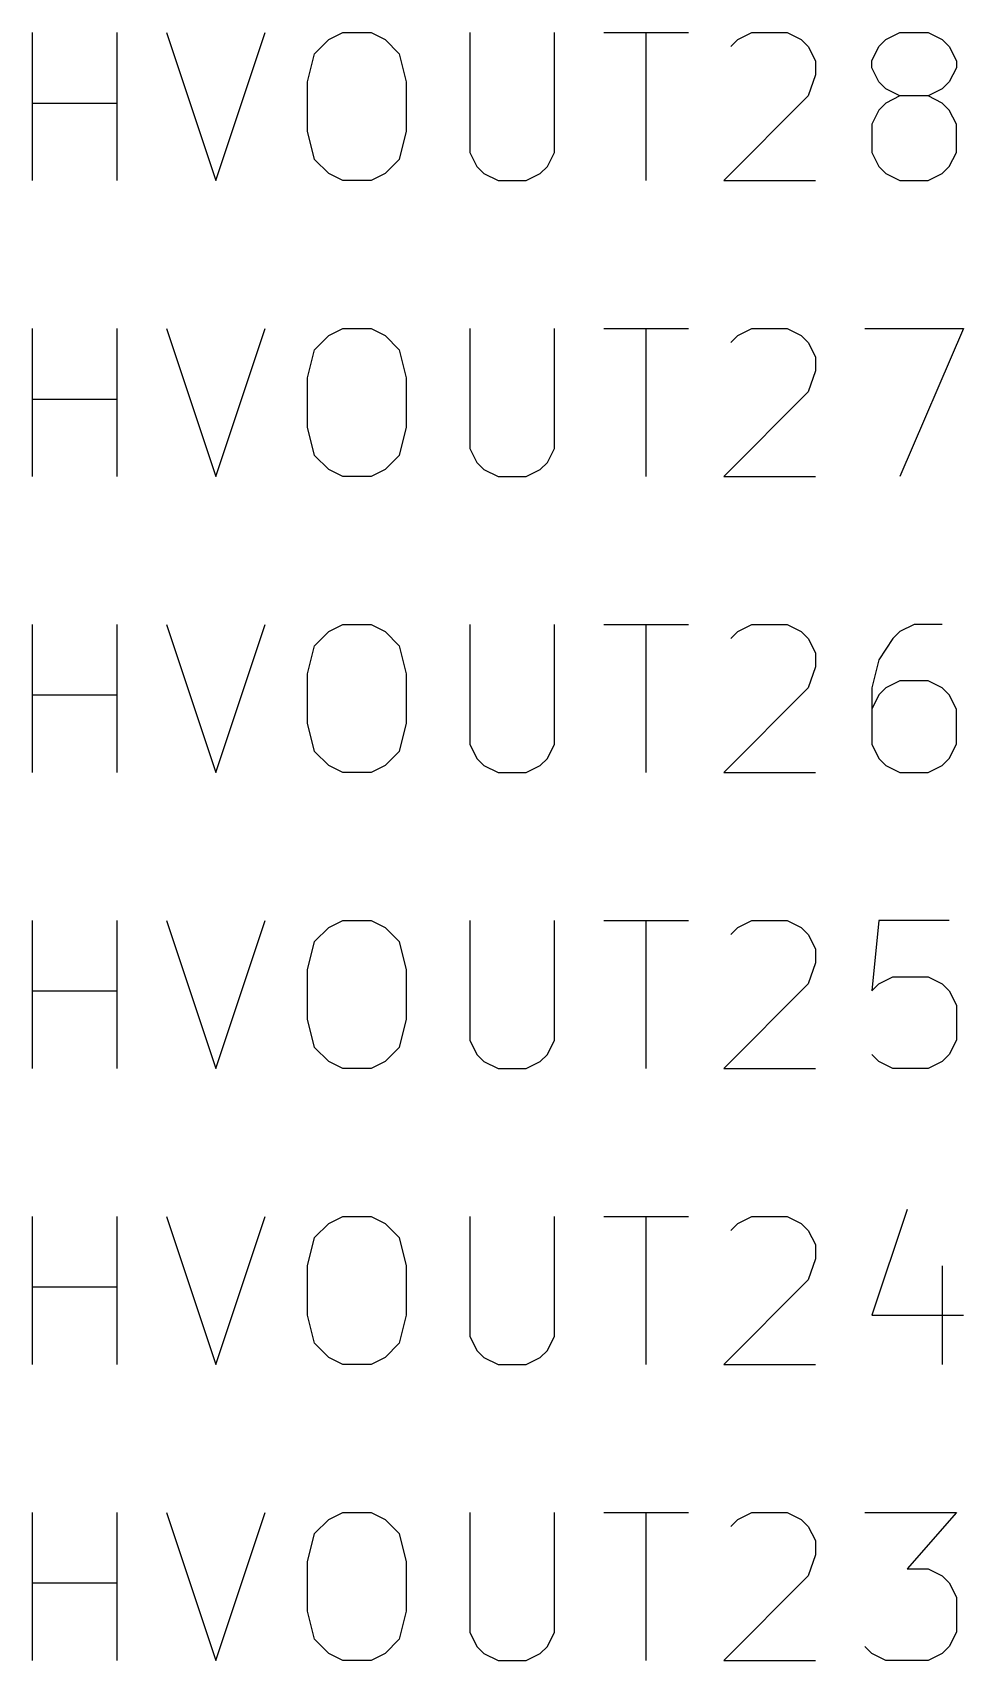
# Model space of a CAD drawing. Extents: x 0.4 to 11.3, y -7.9 to -0.4.
# Drawn here: x 4.282 to 4.596, y -6.923 to -6.373 of the extents above; entities that cross this region are included whole.
import ezdxf

# ---------------------------------------------------------------- set-up
doc = ezdxf.new("R2010")
doc.units = 0
doc.header["$MEASUREMENT"] = 0
doc.layers.add('CYAN2', color=4, linetype='CONTINUOUS')

msp = doc.modelspace()

# ---------------------------------------------------------------- linework, layer by layer
at = {"layer": 'CYAN2', "linetype": 'CONTINUOUS'}
for p, q in [((4.2819, -6.42313), (4.2819, -6.37313)), ((4.2819, -6.42313), (4.2819, -6.37313)), ((4.31047, -6.42313), (4.31047, -6.37313)), ((4.31047, -6.42313), (4.31047, -6.37313)), ((4.32714, -6.37313), (4.34381, -6.42313)), ((4.32714, -6.37313), (4.34381, -6.42313)), ((4.34381, -6.42313), (4.36048, -6.37313)), ((4.34381, -6.42313), (4.36048, -6.37313)), ((4.38191, -6.37551), (4.38667, -6.37313)), ((4.38191, -6.37551), (4.38667, -6.37313)), ((4.38667, -6.37313), (4.39619, -6.37313)), ((4.38667, -6.37313), (4.39619, -6.37313)), ((4.39619, -6.37313), (4.40095, -6.37551)), ((4.39619, -6.37313), (4.40095, -6.37551)), ((4.42952, -6.37313), (4.42952, -6.41361)), ((4.42952, -6.37313), (4.42952, -6.41361)), ((4.45809, -6.41361), (4.45809, -6.37313)), ((4.45809, -6.41361), (4.45809, -6.37313)), ((4.47476, -6.37313), (4.50333, -6.37313)), ((4.47476, -6.37313), (4.50333, -6.37313)), ((4.48905, -6.42313), (4.48905, -6.37313)), ((4.48905, -6.42313), (4.48905, -6.37313)), ((4.52, -6.37551), (4.52476, -6.37313)), ((4.52, -6.37551), (4.52476, -6.37313)), ((4.52476, -6.37313), (4.53667, -6.37313)), ((4.52476, -6.37313), (4.53667, -6.37313)), ((4.53667, -6.37313), (4.54143, -6.37551)), ((4.53667, -6.37313), (4.54143, -6.37551)), ((4.57, -6.37551), (4.57476, -6.37313)), ((4.57, -6.37551), (4.57476, -6.37313)), ((4.57476, -6.37313), (4.58429, -6.37313)), ((4.57476, -6.37313), (4.58429, -6.37313)), ((4.58429, -6.37313), (4.58905, -6.37551)), ((4.58429, -6.37313), (4.58905, -6.37551)), ((4.37714, -6.38028), (4.38191, -6.37551)), ((4.37714, -6.38028), (4.38191, -6.37551)), ((4.40095, -6.37551), (4.40571, -6.38028)), ((4.40095, -6.37551), (4.40571, -6.38028)), ((4.51762, -6.37789), (4.52, -6.37551)), ((4.51762, -6.37789), (4.52, -6.37551)), ((4.54143, -6.37551), (4.54381, -6.37789)), ((4.54143, -6.37551), (4.54381, -6.37789)), ((4.54381, -6.37789), (4.54619, -6.38265)), ((4.54381, -6.37789), (4.54619, -6.38265)), ((4.56524, -6.38265), (4.56762, -6.37789)), ((4.56524, -6.38265), (4.56762, -6.37789)), ((4.56762, -6.37789), (4.57, -6.37551)), ((4.56762, -6.37789), (4.57, -6.37551)), ((4.58905, -6.37551), (4.59143, -6.37789)), ((4.58905, -6.37551), (4.59143, -6.37789)), ((4.59143, -6.37789), (4.59381, -6.38265)), ((4.59143, -6.37789), (4.59381, -6.38265)), ((4.37476, -6.3898), (4.37714, -6.38028)), ((4.37476, -6.3898), (4.37714, -6.38028)), ((4.40571, -6.38028), (4.40809, -6.3898)), ((4.40571, -6.38028), (4.40809, -6.3898)), ((4.54619, -6.38265), (4.54619, -6.38742)), ((4.54619, -6.38265), (4.54619, -6.38742)), ((4.56524, -6.38504), (4.56524, -6.38265)), ((4.56524, -6.38504), (4.56524, -6.38265)), ((4.56762, -6.3898), (4.56524, -6.38504)), ((4.56762, -6.3898), (4.56524, -6.38504)), ((4.59381, -6.38504), (4.59143, -6.3898)), ((4.59381, -6.38504), (4.59143, -6.3898)), ((4.59381, -6.38265), (4.59381, -6.38504)), ((4.59381, -6.38265), (4.59381, -6.38504)), ((4.37476, -6.40646), (4.37476, -6.3898)), ((4.37476, -6.40646), (4.37476, -6.3898)), ((4.40809, -6.3898), (4.40809, -6.40646)), ((4.40809, -6.3898), (4.40809, -6.40646)), ((4.54619, -6.38742), (4.54381, -6.39456)), ((4.54619, -6.38742), (4.54381, -6.39456)), ((4.57, -6.39218), (4.56762, -6.3898)), ((4.57, -6.39218), (4.56762, -6.3898)), ((4.59143, -6.3898), (4.58905, -6.39218)), ((4.59143, -6.3898), (4.58905, -6.39218)), ((4.54381, -6.39456), (4.51524, -6.42313)), ((4.54381, -6.39456), (4.51524, -6.42313)), ((4.57476, -6.39456), (4.57, -6.39218)), ((4.57476, -6.39456), (4.57, -6.39218)), ((4.57476, -6.39456), (4.57, -6.39694)), ((4.57476, -6.39456), (4.57, -6.39694)), ((4.58429, -6.39456), (4.57476, -6.39456)), ((4.58429, -6.39456), (4.57476, -6.39456)), ((4.58905, -6.39218), (4.58429, -6.39456)), ((4.58905, -6.39218), (4.58429, -6.39456)), ((4.58905, -6.39694), (4.58429, -6.39456)), ((4.58905, -6.39694), (4.58429, -6.39456)), ((4.2819, -6.39694), (4.31047, -6.39694)), ((4.2819, -6.39694), (4.31047, -6.39694)), ((4.56762, -6.39932), (4.56524, -6.40408)), ((4.56762, -6.39932), (4.56524, -6.40408)), ((4.57, -6.39694), (4.56762, -6.39932)), ((4.57, -6.39694), (4.56762, -6.39932)), ((4.59143, -6.39932), (4.58905, -6.39694)), ((4.59143, -6.39932), (4.58905, -6.39694)), ((4.59381, -6.40408), (4.59143, -6.39932)), ((4.59381, -6.40408), (4.59143, -6.39932)), ((4.37714, -6.41599), (4.37476, -6.40646)), ((4.37714, -6.41599), (4.37476, -6.40646)), ((4.40809, -6.40646), (4.40571, -6.41599)), ((4.40809, -6.40646), (4.40571, -6.41599)), ((4.56524, -6.40408), (4.56524, -6.41361)), ((4.56524, -6.40408), (4.56524, -6.41361)), ((4.59381, -6.41361), (4.59381, -6.40408)), ((4.59381, -6.41361), (4.59381, -6.40408)), ((4.38191, -6.42075), (4.37714, -6.41599)), ((4.38191, -6.42075), (4.37714, -6.41599)), ((4.40571, -6.41599), (4.40095, -6.42075)), ((4.40571, -6.41599), (4.40095, -6.42075)), ((4.42952, -6.41361), (4.43191, -6.41837)), ((4.42952, -6.41361), (4.43191, -6.41837)), ((4.43191, -6.41837), (4.43429, -6.42075)), ((4.43191, -6.41837), (4.43429, -6.42075)), ((4.45333, -6.42075), (4.45572, -6.41837)), ((4.45333, -6.42075), (4.45572, -6.41837)), ((4.45572, -6.41837), (4.45809, -6.41361)), ((4.45572, -6.41837), (4.45809, -6.41361)), ((4.56524, -6.41361), (4.56762, -6.41837)), ((4.56524, -6.41361), (4.56762, -6.41837)), ((4.56762, -6.41837), (4.57, -6.42075)), ((4.56762, -6.41837), (4.57, -6.42075)), ((4.58905, -6.42075), (4.59143, -6.41837)), ((4.58905, -6.42075), (4.59143, -6.41837)), ((4.59143, -6.41837), (4.59381, -6.41361)), ((4.59143, -6.41837), (4.59381, -6.41361)), ((4.38667, -6.42313), (4.38191, -6.42075)), ((4.38667, -6.42313), (4.38191, -6.42075)), ((4.39619, -6.42313), (4.38667, -6.42313)), ((4.39619, -6.42313), (4.38667, -6.42313)), ((4.40095, -6.42075), (4.39619, -6.42313)), ((4.40095, -6.42075), (4.39619, -6.42313)), ((4.43429, -6.42075), (4.43905, -6.42313)), ((4.43429, -6.42075), (4.43905, -6.42313)), ((4.43905, -6.42313), (4.44857, -6.42313)), ((4.43905, -6.42313), (4.44857, -6.42313)), ((4.44857, -6.42313), (4.45333, -6.42075)), ((4.44857, -6.42313), (4.45333, -6.42075)), ((4.51524, -6.42313), (4.54619, -6.42313)), ((4.51524, -6.42313), (4.54619, -6.42313)), ((4.57, -6.42075), (4.57476, -6.42313)), ((4.57, -6.42075), (4.57476, -6.42313)), ((4.57476, -6.42313), (4.58429, -6.42313)), ((4.57476, -6.42313), (4.58429, -6.42313)), ((4.58429, -6.42313), (4.58905, -6.42075)), ((4.58429, -6.42313), (4.58905, -6.42075)), ((4.2819, -6.52313), (4.2819, -6.47313)), ((4.2819, -6.52313), (4.2819, -6.47313)), ((4.31047, -6.52313), (4.31047, -6.47313)), ((4.31047, -6.52313), (4.31047, -6.47313)), ((4.32714, -6.47313), (4.34381, -6.52313)), ((4.32714, -6.47313), (4.34381, -6.52313)), ((4.34381, -6.52313), (4.36048, -6.47313)), ((4.34381, -6.52313), (4.36048, -6.47313)), ((4.38191, -6.47551), (4.38667, -6.47313)), ((4.38191, -6.47551), (4.38667, -6.47313)), ((4.38667, -6.47313), (4.39619, -6.47313)), ((4.38667, -6.47313), (4.39619, -6.47313)), ((4.39619, -6.47313), (4.40095, -6.47551)), ((4.39619, -6.47313), (4.40095, -6.47551)), ((4.42952, -6.47313), (4.42952, -6.51361)), ((4.42952, -6.47313), (4.42952, -6.51361)), ((4.45809, -6.51361), (4.45809, -6.47313)), ((4.45809, -6.51361), (4.45809, -6.47313)), ((4.47476, -6.47313), (4.50333, -6.47313)), ((4.47476, -6.47313), (4.50333, -6.47313)), ((4.48905, -6.52313), (4.48905, -6.47313)), ((4.48905, -6.52313), (4.48905, -6.47313)), ((4.52, -6.47551), (4.52476, -6.47313)), ((4.52, -6.47551), (4.52476, -6.47313)), ((4.52476, -6.47313), (4.53667, -6.47313)), ((4.52476, -6.47313), (4.53667, -6.47313)), ((4.53667, -6.47313), (4.54143, -6.47551)), ((4.53667, -6.47313), (4.54143, -6.47551)), ((4.56286, -6.47313), (4.59619, -6.47313)), ((4.56286, -6.47313), (4.59619, -6.47313)), ((4.59619, -6.47313), (4.57476, -6.52313)), ((4.59619, -6.47313), (4.57476, -6.52313)), ((4.37714, -6.48028), (4.38191, -6.47551)), ((4.37714, -6.48028), (4.38191, -6.47551)), ((4.40095, -6.47551), (4.40571, -6.48028)), ((4.40095, -6.47551), (4.40571, -6.48028)), ((4.51762, -6.47789), (4.52, -6.47551)), ((4.51762, -6.47789), (4.52, -6.47551)), ((4.54143, -6.47551), (4.54381, -6.47789)), ((4.54143, -6.47551), (4.54381, -6.47789)), ((4.54381, -6.47789), (4.54619, -6.48265)), ((4.54381, -6.47789), (4.54619, -6.48265)), ((4.37476, -6.4898), (4.37714, -6.48028)), ((4.37476, -6.4898), (4.37714, -6.48028)), ((4.40571, -6.48028), (4.40809, -6.4898)), ((4.40571, -6.48028), (4.40809, -6.4898)), ((4.54619, -6.48265), (4.54619, -6.48742)), ((4.54619, -6.48265), (4.54619, -6.48742)), ((4.37476, -6.50646), (4.37476, -6.4898)), ((4.37476, -6.50646), (4.37476, -6.4898)), ((4.40809, -6.4898), (4.40809, -6.50646)), ((4.40809, -6.4898), (4.40809, -6.50646)), ((4.54619, -6.48742), (4.54381, -6.49456)), ((4.54619, -6.48742), (4.54381, -6.49456)), ((4.54381, -6.49456), (4.51524, -6.52313)), ((4.54381, -6.49456), (4.51524, -6.52313)), ((4.2819, -6.49694), (4.31047, -6.49694)), ((4.2819, -6.49694), (4.31047, -6.49694)), ((4.37714, -6.51599), (4.37476, -6.50646)), ((4.37714, -6.51599), (4.37476, -6.50646)), ((4.40809, -6.50646), (4.40571, -6.51599)), ((4.40809, -6.50646), (4.40571, -6.51599)), ((4.38191, -6.52075), (4.37714, -6.51599)), ((4.38191, -6.52075), (4.37714, -6.51599)), ((4.40571, -6.51599), (4.40095, -6.52075)), ((4.40571, -6.51599), (4.40095, -6.52075)), ((4.42952, -6.51361), (4.43191, -6.51837)), ((4.42952, -6.51361), (4.43191, -6.51837)), ((4.45572, -6.51837), (4.45809, -6.51361)), ((4.45572, -6.51837), (4.45809, -6.51361)), ((4.38667, -6.52313), (4.38191, -6.52075)), ((4.38667, -6.52313), (4.38191, -6.52075)), ((4.40095, -6.52075), (4.39619, -6.52313)), ((4.40095, -6.52075), (4.39619, -6.52313)), ((4.43191, -6.51837), (4.43429, -6.52075)), ((4.43191, -6.51837), (4.43429, -6.52075)), ((4.43429, -6.52075), (4.43905, -6.52313)), ((4.43429, -6.52075), (4.43905, -6.52313)), ((4.44857, -6.52313), (4.45333, -6.52075)), ((4.44857, -6.52313), (4.45333, -6.52075)), ((4.45333, -6.52075), (4.45572, -6.51837)), ((4.45333, -6.52075), (4.45572, -6.51837)), ((4.39619, -6.52313), (4.38667, -6.52313)), ((4.39619, -6.52313), (4.38667, -6.52313)), ((4.43905, -6.52313), (4.44857, -6.52313)), ((4.43905, -6.52313), (4.44857, -6.52313)), ((4.51524, -6.52313), (4.54619, -6.52313)), ((4.51524, -6.52313), (4.54619, -6.52313)), ((4.2819, -6.62313), (4.2819, -6.57313)), ((4.2819, -6.62313), (4.2819, -6.57313)), ((4.31047, -6.62313), (4.31047, -6.57313)), ((4.31047, -6.62313), (4.31047, -6.57313)), ((4.32714, -6.57313), (4.34381, -6.62313)), ((4.32714, -6.57313), (4.34381, -6.62313)), ((4.34381, -6.62313), (4.36048, -6.57313)), ((4.34381, -6.62313), (4.36048, -6.57313)), ((4.37714, -6.58028), (4.38191, -6.57551)), ((4.37714, -6.58028), (4.38191, -6.57551)), ((4.38191, -6.57551), (4.38667, -6.57313)), ((4.38191, -6.57551), (4.38667, -6.57313)), ((4.38667, -6.57313), (4.39619, -6.57313)), ((4.38667, -6.57313), (4.39619, -6.57313)), ((4.39619, -6.57313), (4.40095, -6.57551)), ((4.39619, -6.57313), (4.40095, -6.57551)), ((4.40095, -6.57551), (4.40571, -6.58028)), ((4.40095, -6.57551), (4.40571, -6.58028)), ((4.42952, -6.57313), (4.42952, -6.61361)), ((4.42952, -6.57313), (4.42952, -6.61361)), ((4.45809, -6.61361), (4.45809, -6.57313)), ((4.45809, -6.61361), (4.45809, -6.57313)), ((4.47476, -6.57313), (4.50333, -6.57313)), ((4.47476, -6.57313), (4.50333, -6.57313)), ((4.48905, -6.62313), (4.48905, -6.57313)), ((4.48905, -6.62313), (4.48905, -6.57313)), ((4.51762, -6.57789), (4.52, -6.57551)), ((4.51762, -6.57789), (4.52, -6.57551)), ((4.52, -6.57551), (4.52476, -6.57313)), ((4.52, -6.57551), (4.52476, -6.57313)), ((4.52476, -6.57313), (4.53667, -6.57313)), ((4.52476, -6.57313), (4.53667, -6.57313)), ((4.53667, -6.57313), (4.54143, -6.57551)), ((4.53667, -6.57313), (4.54143, -6.57551)), ((4.54143, -6.57551), (4.54381, -6.57789)), ((4.54143, -6.57551), (4.54381, -6.57789)), ((4.54381, -6.57789), (4.54619, -6.58265)), ((4.54381, -6.57789), (4.54619, -6.58265)), ((4.57238, -6.57789), (4.56762, -6.58504)), ((4.57238, -6.57789), (4.56762, -6.58504)), ((4.57476, -6.57551), (4.57238, -6.57789)), ((4.57476, -6.57551), (4.57238, -6.57789)), ((4.57952, -6.57313), (4.57476, -6.57551)), ((4.57952, -6.57313), (4.57476, -6.57551)), ((4.58905, -6.57313), (4.57952, -6.57313)), ((4.58905, -6.57313), (4.57952, -6.57313)), ((4.37476, -6.5898), (4.37714, -6.58028)), ((4.37476, -6.5898), (4.37714, -6.58028)), ((4.40571, -6.58028), (4.40809, -6.5898)), ((4.40571, -6.58028), (4.40809, -6.5898)), ((4.54619, -6.58265), (4.54619, -6.58742)), ((4.54619, -6.58265), (4.54619, -6.58742)), ((4.54619, -6.58742), (4.54381, -6.59456)), ((4.54619, -6.58742), (4.54381, -6.59456)), ((4.56762, -6.58504), (4.56524, -6.59456)), ((4.56762, -6.58504), (4.56524, -6.59456)), ((4.37476, -6.60646), (4.37476, -6.5898)), ((4.37476, -6.60646), (4.37476, -6.5898)), ((4.40809, -6.5898), (4.40809, -6.60646)), ((4.40809, -6.5898), (4.40809, -6.60646)), ((4.57476, -6.59218), (4.57, -6.59456)), ((4.57476, -6.59218), (4.57, -6.59456)), ((4.58429, -6.59218), (4.57476, -6.59218)), ((4.58429, -6.59218), (4.57476, -6.59218)), ((4.58905, -6.59456), (4.58429, -6.59218)), ((4.58905, -6.59456), (4.58429, -6.59218)), ((4.2819, -6.59694), (4.31047, -6.59694)), ((4.2819, -6.59694), (4.31047, -6.59694)), ((4.54381, -6.59456), (4.51524, -6.62313)), ((4.54381, -6.59456), (4.51524, -6.62313)), ((4.56524, -6.59456), (4.56524, -6.61361)), ((4.56524, -6.59456), (4.56524, -6.61361)), ((4.56762, -6.59694), (4.56524, -6.6017)), ((4.56762, -6.59694), (4.56524, -6.6017)), ((4.57, -6.59456), (4.56762, -6.59694)), ((4.57, -6.59456), (4.56762, -6.59694)), ((4.59143, -6.59694), (4.58905, -6.59456)), ((4.59143, -6.59694), (4.58905, -6.59456)), ((4.59381, -6.6017), (4.59143, -6.59694)), ((4.59381, -6.6017), (4.59143, -6.59694)), ((4.59381, -6.61361), (4.59381, -6.6017)), ((4.59381, -6.61361), (4.59381, -6.6017)), ((4.37714, -6.61599), (4.37476, -6.60646)), ((4.37714, -6.61599), (4.37476, -6.60646)), ((4.40809, -6.60646), (4.40571, -6.61599)), ((4.40809, -6.60646), (4.40571, -6.61599)), ((4.38191, -6.62075), (4.37714, -6.61599)), ((4.38191, -6.62075), (4.37714, -6.61599)), ((4.40571, -6.61599), (4.40095, -6.62075)), ((4.40571, -6.61599), (4.40095, -6.62075)), ((4.42952, -6.61361), (4.43191, -6.61837)), ((4.42952, -6.61361), (4.43191, -6.61837)), ((4.45572, -6.61837), (4.45809, -6.61361)), ((4.45572, -6.61837), (4.45809, -6.61361)), ((4.56524, -6.61361), (4.56762, -6.61837)), ((4.56524, -6.61361), (4.56762, -6.61837)), ((4.59143, -6.61837), (4.59381, -6.61361)), ((4.59143, -6.61837), (4.59381, -6.61361)), ((4.38667, -6.62313), (4.38191, -6.62075)), ((4.38667, -6.62313), (4.38191, -6.62075)), ((4.40095, -6.62075), (4.39619, -6.62313)), ((4.40095, -6.62075), (4.39619, -6.62313)), ((4.43191, -6.61837), (4.43429, -6.62075)), ((4.43191, -6.61837), (4.43429, -6.62075)), ((4.43429, -6.62075), (4.43905, -6.62313)), ((4.43429, -6.62075), (4.43905, -6.62313)), ((4.44857, -6.62313), (4.45333, -6.62075)), ((4.44857, -6.62313), (4.45333, -6.62075)), ((4.45333, -6.62075), (4.45572, -6.61837)), ((4.45333, -6.62075), (4.45572, -6.61837)), ((4.56762, -6.61837), (4.57, -6.62075)), ((4.56762, -6.61837), (4.57, -6.62075)), ((4.57, -6.62075), (4.57476, -6.62313)), ((4.57, -6.62075), (4.57476, -6.62313)), ((4.58429, -6.62313), (4.58905, -6.62075)), ((4.58429, -6.62313), (4.58905, -6.62075)), ((4.58905, -6.62075), (4.59143, -6.61837)), ((4.58905, -6.62075), (4.59143, -6.61837)), ((4.39619, -6.62313), (4.38667, -6.62313)), ((4.39619, -6.62313), (4.38667, -6.62313)), ((4.43905, -6.62313), (4.44857, -6.62313)), ((4.43905, -6.62313), (4.44857, -6.62313)), ((4.51524, -6.62313), (4.54619, -6.62313)), ((4.51524, -6.62313), (4.54619, -6.62313)), ((4.57476, -6.62313), (4.58429, -6.62313)), ((4.57476, -6.62313), (4.58429, -6.62313)), ((4.2819, -6.72313), (4.2819, -6.67313)), ((4.2819, -6.72313), (4.2819, -6.67313)), ((4.31047, -6.72313), (4.31047, -6.67313)), ((4.31047, -6.72313), (4.31047, -6.67313)), ((4.32714, -6.67313), (4.34381, -6.72313)), ((4.32714, -6.67313), (4.34381, -6.72313)), ((4.34381, -6.72313), (4.36048, -6.67313)), ((4.34381, -6.72313), (4.36048, -6.67313)), ((4.37714, -6.68028), (4.38191, -6.67551)), ((4.37714, -6.68028), (4.38191, -6.67551)), ((4.38191, -6.67551), (4.38667, -6.67313)), ((4.38191, -6.67551), (4.38667, -6.67313)), ((4.38667, -6.67313), (4.39619, -6.67313)), ((4.38667, -6.67313), (4.39619, -6.67313)), ((4.39619, -6.67313), (4.40095, -6.67551)), ((4.39619, -6.67313), (4.40095, -6.67551)), ((4.40095, -6.67551), (4.40571, -6.68028)), ((4.40095, -6.67551), (4.40571, -6.68028)), ((4.42952, -6.67313), (4.42952, -6.71361)), ((4.42952, -6.67313), (4.42952, -6.71361)), ((4.45809, -6.71361), (4.45809, -6.67313)), ((4.45809, -6.71361), (4.45809, -6.67313)), ((4.47476, -6.67313), (4.50333, -6.67313)), ((4.47476, -6.67313), (4.50333, -6.67313)), ((4.48905, -6.72313), (4.48905, -6.67313)), ((4.48905, -6.72313), (4.48905, -6.67313)), ((4.51762, -6.67789), (4.52, -6.67551)), ((4.51762, -6.67789), (4.52, -6.67551)), ((4.52, -6.67551), (4.52476, -6.67313)), ((4.52, -6.67551), (4.52476, -6.67313)), ((4.52476, -6.67313), (4.53667, -6.67313)), ((4.52476, -6.67313), (4.53667, -6.67313)), ((4.53667, -6.67313), (4.54143, -6.67551)), ((4.53667, -6.67313), (4.54143, -6.67551)), ((4.54143, -6.67551), (4.54381, -6.67789)), ((4.54143, -6.67551), (4.54381, -6.67789)), ((4.56762, -6.67313), (4.56524, -6.69694)), ((4.56762, -6.67313), (4.56524, -6.69694)), ((4.59143, -6.67313), (4.56762, -6.67313)), ((4.59143, -6.67313), (4.56762, -6.67313)), ((4.37476, -6.6898), (4.37714, -6.68028)), ((4.37476, -6.6898), (4.37714, -6.68028)), ((4.40571, -6.68028), (4.40809, -6.6898)), ((4.40571, -6.68028), (4.40809, -6.6898)), ((4.54381, -6.67789), (4.54619, -6.68265)), ((4.54381, -6.67789), (4.54619, -6.68265)), ((4.54619, -6.68742), (4.54381, -6.69456)), ((4.54619, -6.68742), (4.54381, -6.69456)), ((4.54619, -6.68265), (4.54619, -6.68742)), ((4.54619, -6.68265), (4.54619, -6.68742)), ((4.37476, -6.70646), (4.37476, -6.6898)), ((4.37476, -6.70646), (4.37476, -6.6898)), ((4.40809, -6.6898), (4.40809, -6.70646)), ((4.40809, -6.6898), (4.40809, -6.70646)), ((4.56762, -6.69456), (4.57238, -6.69218)), ((4.56762, -6.69456), (4.57238, -6.69218)), ((4.57238, -6.69218), (4.58429, -6.69218)), ((4.57238, -6.69218), (4.58429, -6.69218)), ((4.58429, -6.69218), (4.58905, -6.69456)), ((4.58429, -6.69218), (4.58905, -6.69456)), ((4.2819, -6.69694), (4.31047, -6.69694)), ((4.2819, -6.69694), (4.31047, -6.69694)), ((4.54381, -6.69456), (4.51524, -6.72313)), ((4.54381, -6.69456), (4.51524, -6.72313)), ((4.56524, -6.69694), (4.56762, -6.69456)), ((4.56524, -6.69694), (4.56762, -6.69456)), ((4.58905, -6.69456), (4.59143, -6.69694)), ((4.58905, -6.69456), (4.59143, -6.69694)), ((4.59143, -6.69694), (4.59381, -6.7017)), ((4.59143, -6.69694), (4.59381, -6.7017)), ((4.59381, -6.7017), (4.59381, -6.71361)), ((4.59381, -6.7017), (4.59381, -6.71361)), ((4.37714, -6.71599), (4.37476, -6.70646)), ((4.37714, -6.71599), (4.37476, -6.70646)), ((4.40809, -6.70646), (4.40571, -6.71599)), ((4.40809, -6.70646), (4.40571, -6.71599)), ((4.42952, -6.71361), (4.43191, -6.71837)), ((4.42952, -6.71361), (4.43191, -6.71837)), ((4.45572, -6.71837), (4.45809, -6.71361)), ((4.45572, -6.71837), (4.45809, -6.71361)), ((4.59381, -6.71361), (4.59143, -6.71837)), ((4.59381, -6.71361), (4.59143, -6.71837)), ((4.38191, -6.72075), (4.37714, -6.71599)), ((4.38191, -6.72075), (4.37714, -6.71599)), ((4.38667, -6.72313), (4.38191, -6.72075)), ((4.38667, -6.72313), (4.38191, -6.72075)), ((4.40095, -6.72075), (4.39619, -6.72313)), ((4.40095, -6.72075), (4.39619, -6.72313)), ((4.40571, -6.71599), (4.40095, -6.72075)), ((4.40571, -6.71599), (4.40095, -6.72075)), ((4.43191, -6.71837), (4.43429, -6.72075)), ((4.43191, -6.71837), (4.43429, -6.72075)), ((4.43429, -6.72075), (4.43905, -6.72313)), ((4.43429, -6.72075), (4.43905, -6.72313)), ((4.44857, -6.72313), (4.45333, -6.72075)), ((4.44857, -6.72313), (4.45333, -6.72075)), ((4.45333, -6.72075), (4.45572, -6.71837)), ((4.45333, -6.72075), (4.45572, -6.71837)), ((4.56762, -6.72075), (4.56524, -6.71837)), ((4.56762, -6.72075), (4.56524, -6.71837)), ((4.57238, -6.72313), (4.56762, -6.72075)), ((4.57238, -6.72313), (4.56762, -6.72075)), ((4.58905, -6.72075), (4.58429, -6.72313)), ((4.58905, -6.72075), (4.58429, -6.72313)), ((4.59143, -6.71837), (4.58905, -6.72075)), ((4.59143, -6.71837), (4.58905, -6.72075)), ((4.39619, -6.72313), (4.38667, -6.72313)), ((4.39619, -6.72313), (4.38667, -6.72313)), ((4.43905, -6.72313), (4.44857, -6.72313)), ((4.43905, -6.72313), (4.44857, -6.72313)), ((4.51524, -6.72313), (4.54619, -6.72313)), ((4.51524, -6.72313), (4.54619, -6.72313)), ((4.58429, -6.72313), (4.57238, -6.72313)), ((4.58429, -6.72313), (4.57238, -6.72313)), ((4.2819, -6.82313), (4.2819, -6.77313)), ((4.2819, -6.82313), (4.2819, -6.77313)), ((4.31047, -6.82313), (4.31047, -6.77313)), ((4.31047, -6.82313), (4.31047, -6.77313)), ((4.32714, -6.77313), (4.34381, -6.82313)), ((4.32714, -6.77313), (4.34381, -6.82313)), ((4.34381, -6.82313), (4.36048, -6.77313)), ((4.34381, -6.82313), (4.36048, -6.77313)), ((4.37714, -6.78028), (4.38191, -6.77551)), ((4.37714, -6.78028), (4.38191, -6.77551)), ((4.38191, -6.77551), (4.38667, -6.77313)), ((4.38191, -6.77551), (4.38667, -6.77313)), ((4.38667, -6.77313), (4.39619, -6.77313)), ((4.38667, -6.77313), (4.39619, -6.77313)), ((4.39619, -6.77313), (4.40095, -6.77551)), ((4.39619, -6.77313), (4.40095, -6.77551)), ((4.40095, -6.77551), (4.40571, -6.78028)), ((4.40095, -6.77551), (4.40571, -6.78028)), ((4.42952, -6.77313), (4.42952, -6.81361)), ((4.42952, -6.77313), (4.42952, -6.81361)), ((4.45809, -6.81361), (4.45809, -6.77313)), ((4.45809, -6.81361), (4.45809, -6.77313)), ((4.47476, -6.77313), (4.50333, -6.77313)), ((4.47476, -6.77313), (4.50333, -6.77313)), ((4.48905, -6.82313), (4.48905, -6.77313)), ((4.48905, -6.82313), (4.48905, -6.77313)), ((4.51762, -6.77789), (4.52, -6.77551)), ((4.51762, -6.77789), (4.52, -6.77551)), ((4.52, -6.77551), (4.52476, -6.77313)), ((4.52, -6.77551), (4.52476, -6.77313)), ((4.52476, -6.77313), (4.53667, -6.77313)), ((4.52476, -6.77313), (4.53667, -6.77313)), ((4.53667, -6.77313), (4.54143, -6.77551)), ((4.53667, -6.77313), (4.54143, -6.77551)), ((4.54143, -6.77551), (4.54381, -6.77789)), ((4.54143, -6.77551), (4.54381, -6.77789)), ((4.57714, -6.77075), (4.56524, -6.80646)), ((4.57714, -6.77075), (4.56524, -6.80646)), ((4.37476, -6.7898), (4.37714, -6.78028)), ((4.37476, -6.7898), (4.37714, -6.78028)), ((4.40571, -6.78028), (4.40809, -6.7898)), ((4.40571, -6.78028), (4.40809, -6.7898)), ((4.54381, -6.77789), (4.54619, -6.78265)), ((4.54381, -6.77789), (4.54619, -6.78265)), ((4.54619, -6.78265), (4.54619, -6.78742)), ((4.54619, -6.78265), (4.54619, -6.78742)), ((4.37476, -6.80646), (4.37476, -6.7898)), ((4.37476, -6.80646), (4.37476, -6.7898)), ((4.40809, -6.7898), (4.40809, -6.80646)), ((4.40809, -6.7898), (4.40809, -6.80646)), ((4.54619, -6.78742), (4.54381, -6.79456)), ((4.54619, -6.78742), (4.54381, -6.79456)), ((4.58905, -6.7898), (4.58905, -6.82313)), ((4.58905, -6.7898), (4.58905, -6.82313)), ((4.2819, -6.79694), (4.31047, -6.79694)), ((4.2819, -6.79694), (4.31047, -6.79694)), ((4.54381, -6.79456), (4.51524, -6.82313)), ((4.54381, -6.79456), (4.51524, -6.82313)), ((4.37714, -6.81599), (4.37476, -6.80646)), ((4.37714, -6.81599), (4.37476, -6.80646)), ((4.40809, -6.80646), (4.40571, -6.81599)), ((4.40809, -6.80646), (4.40571, -6.81599)), ((4.56524, -6.80646), (4.59619, -6.80646)), ((4.56524, -6.80646), (4.59619, -6.80646)), ((4.42952, -6.81361), (4.43191, -6.81837)), ((4.42952, -6.81361), (4.43191, -6.81837)), ((4.45572, -6.81837), (4.45809, -6.81361)), ((4.45572, -6.81837), (4.45809, -6.81361)), ((4.38191, -6.82075), (4.37714, -6.81599)), ((4.38191, -6.82075), (4.37714, -6.81599)), ((4.40571, -6.81599), (4.40095, -6.82075)), ((4.40571, -6.81599), (4.40095, -6.82075)), ((4.43191, -6.81837), (4.43429, -6.82075)), ((4.43191, -6.81837), (4.43429, -6.82075)), ((4.45333, -6.82075), (4.45572, -6.81837)), ((4.45333, -6.82075), (4.45572, -6.81837)), ((4.38667, -6.82313), (4.38191, -6.82075)), ((4.38667, -6.82313), (4.38191, -6.82075)), ((4.39619, -6.82313), (4.38667, -6.82313)), ((4.39619, -6.82313), (4.38667, -6.82313)), ((4.40095, -6.82075), (4.39619, -6.82313)), ((4.40095, -6.82075), (4.39619, -6.82313)), ((4.43429, -6.82075), (4.43905, -6.82313)), ((4.43429, -6.82075), (4.43905, -6.82313)), ((4.43905, -6.82313), (4.44857, -6.82313)), ((4.43905, -6.82313), (4.44857, -6.82313)), ((4.44857, -6.82313), (4.45333, -6.82075)), ((4.44857, -6.82313), (4.45333, -6.82075)), ((4.51524, -6.82313), (4.54619, -6.82313)), ((4.51524, -6.82313), (4.54619, -6.82313)), ((4.2819, -6.92313), (4.2819, -6.87313)), ((4.2819, -6.92313), (4.2819, -6.87313)), ((4.31047, -6.92313), (4.31047, -6.87313)), ((4.31047, -6.92313), (4.31047, -6.87313)), ((4.32714, -6.87313), (4.34381, -6.92313)), ((4.32714, -6.87313), (4.34381, -6.92313)), ((4.34381, -6.92313), (4.36048, -6.87313)), ((4.34381, -6.92313), (4.36048, -6.87313)), ((4.38191, -6.87551), (4.38667, -6.87313)), ((4.38191, -6.87551), (4.38667, -6.87313)), ((4.38667, -6.87313), (4.39619, -6.87313)), ((4.38667, -6.87313), (4.39619, -6.87313)), ((4.39619, -6.87313), (4.40095, -6.87551)), ((4.39619, -6.87313), (4.40095, -6.87551)), ((4.42952, -6.87313), (4.42952, -6.91361)), ((4.42952, -6.87313), (4.42952, -6.91361)), ((4.45809, -6.91361), (4.45809, -6.87313)), ((4.45809, -6.91361), (4.45809, -6.87313)), ((4.47476, -6.87313), (4.50333, -6.87313)), ((4.47476, -6.87313), (4.50333, -6.87313)), ((4.48905, -6.92313), (4.48905, -6.87313)), ((4.48905, -6.92313), (4.48905, -6.87313)), ((4.52, -6.87551), (4.52476, -6.87313)), ((4.52, -6.87551), (4.52476, -6.87313)), ((4.52476, -6.87313), (4.53667, -6.87313)), ((4.52476, -6.87313), (4.53667, -6.87313)), ((4.53667, -6.87313), (4.54143, -6.87551)), ((4.53667, -6.87313), (4.54143, -6.87551)), ((4.56286, -6.87313), (4.59381, -6.87313)), ((4.56286, -6.87313), (4.59381, -6.87313)), ((4.59381, -6.87313), (4.57714, -6.89218)), ((4.59381, -6.87313), (4.57714, -6.89218)), ((4.37476, -6.8898), (4.37714, -6.88028)), ((4.37476, -6.8898), (4.37714, -6.88028)), ((4.37714, -6.88028), (4.38191, -6.87551)), ((4.37714, -6.88028), (4.38191, -6.87551)), ((4.40095, -6.87551), (4.40571, -6.88028)), ((4.40095, -6.87551), (4.40571, -6.88028)), ((4.40571, -6.88028), (4.40809, -6.8898)), ((4.40571, -6.88028), (4.40809, -6.8898)), ((4.51762, -6.87789), (4.52, -6.87551)), ((4.51762, -6.87789), (4.52, -6.87551)), ((4.54143, -6.87551), (4.54381, -6.87789)), ((4.54143, -6.87551), (4.54381, -6.87789)), ((4.54381, -6.87789), (4.54619, -6.88265)), ((4.54381, -6.87789), (4.54619, -6.88265)), ((4.54619, -6.88265), (4.54619, -6.88742)), ((4.54619, -6.88265), (4.54619, -6.88742)), ((4.37476, -6.90646), (4.37476, -6.8898)), ((4.37476, -6.90646), (4.37476, -6.8898)), ((4.40809, -6.8898), (4.40809, -6.90646)), ((4.40809, -6.8898), (4.40809, -6.90646)), ((4.54619, -6.88742), (4.54381, -6.89456)), ((4.54619, -6.88742), (4.54381, -6.89456)), ((4.2819, -6.89694), (4.31047, -6.89694)), ((4.2819, -6.89694), (4.31047, -6.89694)), ((4.54381, -6.89456), (4.51524, -6.92313)), ((4.54381, -6.89456), (4.51524, -6.92313)), ((4.57714, -6.89218), (4.58429, -6.89218)), ((4.57714, -6.89218), (4.58429, -6.89218)), ((4.58429, -6.89218), (4.58905, -6.89456)), ((4.58429, -6.89218), (4.58905, -6.89456)), ((4.58905, -6.89456), (4.59143, -6.89694)), ((4.58905, -6.89456), (4.59143, -6.89694)), ((4.59143, -6.89694), (4.59381, -6.9017)), ((4.59143, -6.89694), (4.59381, -6.9017)), ((4.59381, -6.9017), (4.59381, -6.91361)), ((4.59381, -6.9017), (4.59381, -6.91361)), ((4.37714, -6.91599), (4.37476, -6.90646)), ((4.37714, -6.91599), (4.37476, -6.90646)), ((4.40809, -6.90646), (4.40571, -6.91599)), ((4.40809, -6.90646), (4.40571, -6.91599)), ((4.38191, -6.92075), (4.37714, -6.91599)), ((4.38191, -6.92075), (4.37714, -6.91599)), ((4.40571, -6.91599), (4.40095, -6.92075)), ((4.40571, -6.91599), (4.40095, -6.92075)), ((4.42952, -6.91361), (4.43191, -6.91837)), ((4.42952, -6.91361), (4.43191, -6.91837)), ((4.43191, -6.91837), (4.43429, -6.92075)), ((4.43191, -6.91837), (4.43429, -6.92075)), ((4.45333, -6.92075), (4.45572, -6.91837)), ((4.45333, -6.92075), (4.45572, -6.91837)), ((4.45572, -6.91837), (4.45809, -6.91361)), ((4.45572, -6.91837), (4.45809, -6.91361)), ((4.56524, -6.92075), (4.56286, -6.91837)), ((4.56524, -6.92075), (4.56286, -6.91837)), ((4.59143, -6.91837), (4.58905, -6.92075)), ((4.59143, -6.91837), (4.58905, -6.92075)), ((4.59381, -6.91361), (4.59143, -6.91837)), ((4.59381, -6.91361), (4.59143, -6.91837)), ((4.38667, -6.92313), (4.38191, -6.92075)), ((4.38667, -6.92313), (4.38191, -6.92075)), ((4.39619, -6.92313), (4.38667, -6.92313)), ((4.39619, -6.92313), (4.38667, -6.92313)), ((4.40095, -6.92075), (4.39619, -6.92313)), ((4.40095, -6.92075), (4.39619, -6.92313)), ((4.43429, -6.92075), (4.43905, -6.92313)), ((4.43429, -6.92075), (4.43905, -6.92313)), ((4.43905, -6.92313), (4.44857, -6.92313)), ((4.43905, -6.92313), (4.44857, -6.92313)), ((4.44857, -6.92313), (4.45333, -6.92075)), ((4.44857, -6.92313), (4.45333, -6.92075)), ((4.51524, -6.92313), (4.54619, -6.92313)), ((4.51524, -6.92313), (4.54619, -6.92313)), ((4.57, -6.92313), (4.56524, -6.92075)), ((4.57, -6.92313), (4.56524, -6.92075)), ((4.58429, -6.92313), (4.57, -6.92313)), ((4.58429, -6.92313), (4.57, -6.92313)), ((4.58905, -6.92075), (4.58429, -6.92313)), ((4.58905, -6.92075), (4.58429, -6.92313))]:
    msp.add_line(p, q, dxfattribs=at)

doc.saveas('drawing.dxf')
